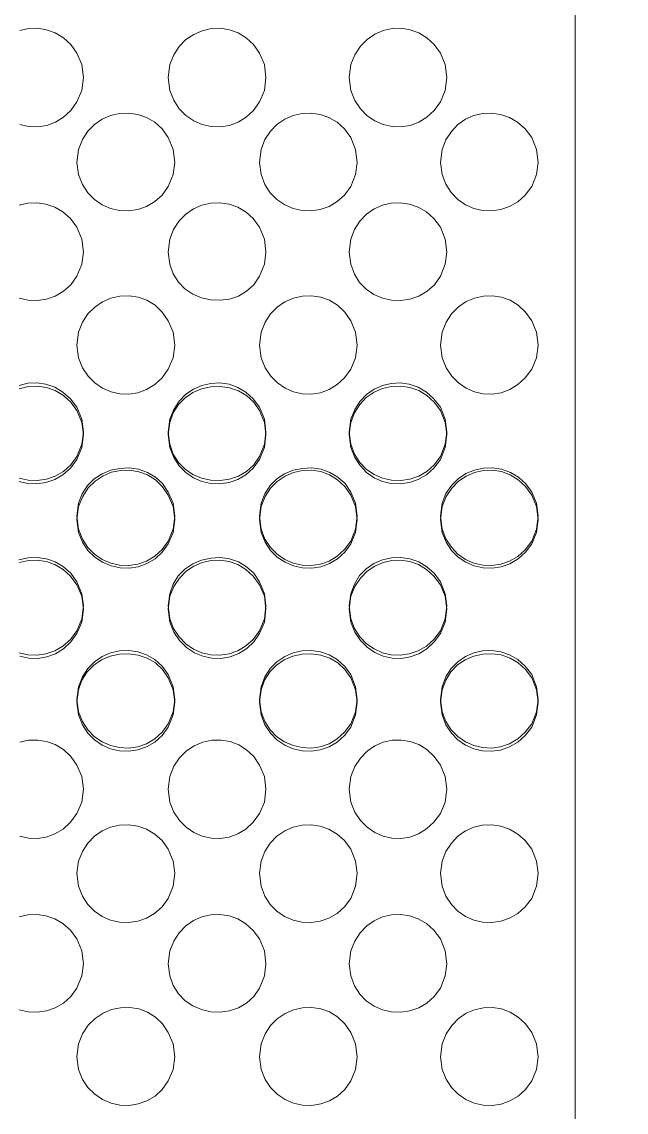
# Model space of a CAD drawing. Extents: x 0 to 239, y -13 to 254.
# Drawn here: x 145.34 to 170.22, y 114.03 to 158.92 of the extents above; entities that cross this region are included whole.
import ezdxf

# ---------------------------------------------------------------- set-up
doc = ezdxf.new("R2010")
doc.units = 0
doc.layers.add('GEOMETRY', color=7, linetype='Continuous')

msp = doc.modelspace()

# ---------------------------------------------------------------- linework, layer by layer
at = {"layer": 'GEOMETRY', "lineweight": 20}
for points in [[(168.127, 190.348), (168.127, 24.864), (170.222, 24.864), (170.222, 19.244), (95.726, 19.244), (95.726, 24.864), (97.59, 24.864), (97.59, 190.348)], [(145.254, 154.691), (145.618, 154.61), (145.991, 154.598), (146.361, 154.657), (146.718, 154.788), (147.052, 154.993), (147.352, 155.272), (147.608, 155.628), (147.809, 156.094), (147.874, 156.627), (147.874, 156.627), (147.809, 157.158), (147.608, 157.625), (147.351, 157.981), (147.051, 158.26), (146.717, 158.465), (146.36, 158.596), (145.99, 158.655), (145.618, 158.643), (145.254, 158.562)], [(145.222, 147.551), (145.594, 147.467), (145.975, 147.452), (146.353, 147.506), (146.717, 147.631), (147.056, 147.828), (147.357, 148.099), (147.608, 148.445), (147.809, 148.944), (147.874, 149.445), (147.874, 149.445), (147.809, 149.973), (147.608, 150.473), (147.34, 150.821), (147.031, 151.094), (146.691, 151.292), (146.33, 151.417), (145.958, 151.471), (145.586, 151.454), (145.224, 151.369)], [(145.222, 140.134), (145.593, 140.05), (145.973, 140.035), (146.351, 140.089), (146.715, 140.214), (147.053, 140.412), (147.355, 140.683), (147.608, 141.029), (147.809, 141.529), (147.874, 142.028), (147.874, 142.028), (147.809, 142.56), (147.608, 143.057), (147.339, 143.406), (147.03, 143.679), (146.69, 143.877), (146.33, 144.002), (145.959, 144.056), (145.588, 144.04), (145.226, 143.955)], [(145.225, 139.999), (145.587, 139.914), (145.958, 139.898), (146.33, 139.952), (146.69, 140.077), (147.03, 140.275), (147.339, 140.548), (147.608, 140.897), (147.809, 141.395), (147.874, 141.927), (147.874, 141.927), (147.809, 142.426), (147.608, 142.924), (147.356, 143.27), (147.055, 143.54), (146.717, 143.738), (146.353, 143.863), (145.975, 143.917), (145.594, 143.902), (145.223, 143.819)], [(145.224, 132.95), (145.586, 132.866), (145.957, 132.849), (146.329, 132.902), (146.69, 133.027), (147.03, 133.225), (147.339, 133.497), (147.608, 133.845), (147.809, 134.345), (147.874, 134.877), (147.874, 134.877), (147.809, 135.373), (147.608, 135.874), (147.356, 136.22), (147.055, 136.491), (146.716, 136.688), (146.352, 136.813), (145.973, 136.868), (145.592, 136.852), (145.221, 136.769)], [(145.256, 132.807), (145.621, 132.726), (145.993, 132.715), (146.362, 132.774), (146.719, 132.906), (147.052, 133.111), (147.352, 133.391), (147.608, 133.746), (147.809, 134.211), (147.874, 134.742), (147.874, 134.742), (147.809, 135.275), (147.608, 135.741), (147.342, 136.097), (147.036, 136.376), (146.7, 136.579), (146.343, 136.708), (145.976, 136.765), (145.607, 136.752), (145.247, 136.669)], [(145.249, 125.399), (145.608, 125.316), (145.976, 125.302), (146.343, 125.359), (146.699, 125.489), (147.035, 125.692), (147.341, 125.972), (147.608, 126.328), (147.809, 126.793), (147.874, 127.326), (147.874, 127.326), (147.809, 127.858), (147.608, 128.324), (147.351, 128.681), (147.051, 128.96), (146.717, 129.165), (146.36, 129.297), (145.991, 129.356), (145.618, 129.344), (145.254, 129.263)], [(145.223, 118.251), (145.594, 118.167), (145.974, 118.152), (146.352, 118.206), (146.716, 118.332), (147.054, 118.529), (147.355, 118.801), (147.608, 119.147), (147.809, 119.645), (147.874, 120.143), (147.874, 120.143), (147.809, 120.677), (147.608, 121.174), (147.34, 121.523), (147.031, 121.796), (146.691, 121.994), (146.33, 122.119), (145.959, 122.173), (145.588, 122.156), (145.226, 122.072)]]:
    msp.add_lwpolyline(points, dxfattribs=at)
for points in [[(155.389, 156.627), (155.324, 157.158), (155.122, 157.625), (154.876, 157.983), (154.58, 158.263), (154.247, 158.467), (153.888, 158.597), (153.514, 158.654), (153.136, 158.64), (152.766, 158.556), (152.416, 158.405), (152.095, 158.189), (151.817, 157.907), (151.592, 157.563), (151.431, 157.158), (151.366, 156.627), (151.431, 156.094), (151.591, 155.69), (151.816, 155.346), (152.094, 155.065), (152.414, 154.848), (152.765, 154.697), (153.136, 154.613), (153.514, 154.599), (153.889, 154.656), (154.248, 154.786), (154.581, 154.99), (154.877, 155.27), (155.122, 155.628), (155.324, 156.094), (155.389, 156.627)], [(162.84, 156.627), (162.774, 157.158), (162.574, 157.625), (162.317, 157.981), (162.017, 158.26), (161.683, 158.464), (161.326, 158.596), (160.956, 158.655), (160.584, 158.643), (160.219, 158.562), (159.873, 158.412), (159.556, 158.196), (159.278, 157.914), (159.049, 157.568), (158.881, 157.158), (158.815, 156.627), (158.881, 156.094), (159.049, 155.685), (159.278, 155.339), (159.556, 155.057), (159.873, 154.84), (160.22, 154.691), (160.584, 154.61), (160.957, 154.598), (161.327, 154.657), (161.684, 154.788), (162.018, 154.993), (162.318, 155.273), (162.574, 155.628), (162.774, 156.094), (162.84, 156.627)], [(151.632, 153.134), (151.566, 153.667), (151.365, 154.166), (151.11, 154.513), (150.808, 154.784), (150.471, 154.982), (150.11, 155.107), (149.736, 155.161), (149.36, 155.145), (148.993, 155.062), (148.645, 154.911), (148.329, 154.695), (148.054, 154.414), (147.833, 154.071), (147.674, 153.667), (147.609, 153.134), (147.674, 152.636), (147.831, 152.231), (148.053, 151.887), (148.328, 151.607), (148.645, 151.391), (148.993, 151.24), (149.361, 151.157), (149.738, 151.142), (150.113, 151.196), (150.474, 151.322), (150.811, 151.52), (151.112, 151.791), (151.365, 152.137), (151.566, 152.636), (151.632, 153.134)], [(159.148, 153.134), (159.082, 153.667), (158.88, 154.166), (158.624, 154.513), (158.322, 154.785), (157.985, 154.983), (157.624, 155.108), (157.25, 155.162), (156.874, 155.146), (156.507, 155.062), (156.16, 154.911), (155.844, 154.695), (155.57, 154.414), (155.348, 154.071), (155.191, 153.667), (155.123, 153.134), (155.191, 152.636), (155.347, 152.231), (155.568, 151.887), (155.843, 151.607), (156.16, 151.391), (156.508, 151.24), (156.876, 151.157), (157.253, 151.142), (157.628, 151.196), (157.989, 151.322), (158.326, 151.519), (158.626, 151.791), (158.88, 152.137), (159.082, 152.636), (159.148, 153.134)], [(166.597, 153.134), (166.531, 153.667), (166.331, 154.166), (166.063, 154.514), (165.753, 154.787), (165.413, 154.985), (165.052, 155.11), (164.681, 155.163), (164.31, 155.147), (163.948, 155.062), (163.606, 154.911), (163.294, 154.694), (163.023, 154.413), (162.801, 154.07), (162.64, 153.667), (162.574, 153.134), (162.64, 152.636), (162.8, 152.232), (163.02, 151.89), (163.292, 151.609), (163.605, 151.392), (163.947, 151.241), (164.31, 151.156), (164.683, 151.14), (165.055, 151.193), (165.416, 151.318), (165.756, 151.516), (166.065, 151.789), (166.331, 152.137), (166.531, 152.636), (166.597, 153.134)], [(155.389, 149.445), (155.324, 149.973), (155.122, 150.473), (154.869, 150.819), (154.568, 151.09), (154.232, 151.288), (153.871, 151.414), (153.497, 151.468), (153.12, 151.453), (152.751, 151.369), (152.403, 151.219), (152.086, 151.003), (151.811, 150.722), (151.589, 150.378), (151.431, 149.973), (151.366, 149.445), (151.431, 148.944), (151.569, 148.543), (151.782, 148.203), (152.056, 147.924), (152.379, 147.708), (152.736, 147.557), (153.116, 147.473), (153.505, 147.456), (153.89, 147.508), (154.257, 147.632), (154.593, 147.828), (154.886, 148.098), (155.122, 148.445), (155.324, 148.944), (155.389, 149.445)], [(162.84, 149.445), (162.774, 149.973), (162.574, 150.473), (162.305, 150.822), (161.995, 151.094), (161.655, 151.292), (161.294, 151.417), (160.922, 151.47), (160.55, 151.454), (160.187, 151.369), (159.845, 151.217), (159.533, 151), (159.261, 150.719), (159.041, 150.376), (158.881, 149.973), (158.815, 149.445), (158.881, 148.944), (159.029, 148.539), (159.246, 148.196), (159.519, 147.916), (159.836, 147.701), (160.187, 147.55), (160.559, 147.467), (160.94, 147.452), (161.318, 147.506), (161.683, 147.631), (162.021, 147.829), (162.322, 148.099), (162.574, 148.445), (162.774, 148.944), (162.84, 149.445)], [(151.632, 145.617), (151.566, 146.149), (151.365, 146.616), (151.119, 146.973), (150.823, 147.253), (150.49, 147.457), (150.131, 147.587), (149.756, 147.644), (149.379, 147.631), (149.009, 147.548), (148.658, 147.397), (148.338, 147.18), (148.06, 146.899), (147.835, 146.555), (147.674, 146.149), (147.609, 145.617), (147.674, 145.086), (147.842, 144.683), (148.07, 144.34), (148.347, 144.06), (148.665, 143.844), (149.011, 143.693), (149.375, 143.61), (149.748, 143.596), (150.118, 143.653), (150.475, 143.782), (150.809, 143.985), (151.11, 144.264), (151.365, 144.621), (151.566, 145.086), (151.632, 145.617)], [(159.148, 145.617), (159.082, 146.149), (158.88, 146.616), (158.634, 146.974), (158.338, 147.254), (158.005, 147.457), (157.645, 147.587), (157.271, 147.644), (156.893, 147.63), (156.523, 147.547), (156.172, 147.396), (155.852, 147.179), (155.574, 146.898), (155.35, 146.554), (155.191, 146.149), (155.123, 145.617), (155.191, 145.086), (155.359, 144.683), (155.586, 144.34), (155.864, 144.06), (156.181, 143.844), (156.527, 143.693), (156.891, 143.61), (157.264, 143.595), (157.634, 143.652), (157.991, 143.781), (158.325, 143.985), (158.624, 144.264), (158.88, 144.621), (159.082, 145.086), (159.148, 145.617)], [(166.597, 145.617), (166.531, 146.149), (166.331, 146.616), (166.075, 146.972), (165.775, 147.251), (165.441, 147.456), (165.083, 147.587), (164.713, 147.645), (164.34, 147.634), (163.975, 147.552), (163.629, 147.402), (163.312, 147.186), (163.034, 146.904), (162.807, 146.558), (162.64, 146.149), (162.574, 145.617), (162.64, 145.086), (162.812, 144.682), (163.041, 144.338), (163.317, 144.058), (163.631, 143.841), (163.973, 143.691), (164.333, 143.608), (164.701, 143.595), (165.068, 143.652), (165.425, 143.781), (165.76, 143.985), (166.066, 144.265), (166.331, 144.621), (166.531, 145.086), (166.597, 145.617)], [(155.389, 142.028), (155.324, 142.56), (155.122, 143.057), (154.868, 143.403), (154.567, 143.675), (154.231, 143.873), (153.87, 143.999), (153.497, 144.053), (153.12, 144.038), (152.753, 143.955), (152.405, 143.804), (152.088, 143.588), (151.813, 143.308), (151.59, 142.964), (151.431, 142.56), (151.366, 142.028), (151.431, 141.529), (151.571, 141.128), (151.784, 140.787), (152.058, 140.508), (152.38, 140.292), (152.737, 140.14), (153.116, 140.056), (153.504, 140.039), (153.887, 140.092), (154.254, 140.215), (154.591, 140.412), (154.885, 140.682), (155.122, 141.029), (155.324, 141.529), (155.389, 142.028)], [(155.389, 141.927), (155.324, 142.426), (155.122, 142.924), (154.886, 143.27), (154.594, 143.54), (154.257, 143.737), (153.89, 143.86), (153.506, 143.913), (153.117, 143.896), (152.737, 143.811), (152.379, 143.66), (152.057, 143.445), (151.782, 143.166), (151.57, 142.826), (151.431, 142.426), (151.366, 141.927), (151.431, 141.395), (151.59, 140.99), (151.812, 140.647), (152.087, 140.366), (152.404, 140.15), (152.752, 140), (153.12, 139.916), (153.496, 139.901), (153.87, 139.955), (154.231, 140.081), (154.567, 140.279), (154.868, 140.55), (155.122, 140.897), (155.324, 141.395), (155.389, 141.927)], [(162.84, 142.028), (162.774, 142.56), (162.574, 143.057), (162.304, 143.406), (161.993, 143.68), (161.653, 143.878), (161.292, 144.003), (160.921, 144.056), (160.55, 144.039), (160.188, 143.954), (159.847, 143.802), (159.535, 143.584), (159.263, 143.304), (159.042, 142.962), (158.881, 142.56), (158.815, 142.028), (158.881, 141.529), (159.031, 141.123), (159.249, 140.779), (159.523, 140.498), (159.84, 140.283), (160.19, 140.133), (160.561, 140.05), (160.941, 140.035), (161.319, 140.09), (161.682, 140.216), (162.02, 140.413), (162.321, 140.684), (162.574, 141.029), (162.774, 141.529), (162.84, 142.028)], [(162.84, 141.927), (162.774, 142.426), (162.574, 142.924), (162.321, 143.269), (162.02, 143.54), (161.682, 143.738), (161.318, 143.863), (160.94, 143.918), (160.56, 143.903), (160.189, 143.82), (159.839, 143.67), (159.521, 143.454), (159.248, 143.174), (159.03, 142.831), (158.881, 142.426), (158.815, 141.927), (158.881, 141.395), (159.042, 140.992), (159.263, 140.65), (159.534, 140.369), (159.846, 140.152), (160.188, 140), (160.55, 139.915), (160.921, 139.898), (161.293, 139.952), (161.653, 140.076), (161.994, 140.275), (162.304, 140.548), (162.574, 140.897), (162.774, 141.395), (162.84, 141.927)], [(151.632, 138.567), (151.566, 139.1), (151.365, 139.565), (151.13, 139.909), (150.839, 140.179), (150.506, 140.375), (150.142, 140.5), (149.761, 140.554), (149.375, 140.54), (148.998, 140.459), (148.641, 140.312), (148.317, 140.101), (148.04, 139.828), (147.821, 139.493), (147.674, 139.1), (147.609, 138.567), (147.674, 138.035), (147.833, 137.63), (148.055, 137.287), (148.33, 137.007), (148.648, 136.791), (148.996, 136.641), (149.364, 136.558), (149.74, 136.543), (150.114, 136.598), (150.475, 136.723), (150.811, 136.921), (151.112, 137.193), (151.365, 137.539), (151.566, 138.035), (151.632, 138.567)], [(159.148, 138.567), (159.082, 139.1), (158.88, 139.565), (158.645, 139.909), (158.355, 140.179), (158.021, 140.375), (157.658, 140.5), (157.277, 140.554), (156.891, 140.54), (156.514, 140.459), (156.157, 140.312), (155.833, 140.101), (155.556, 139.828), (155.338, 139.493), (155.191, 139.1), (155.123, 138.567), (155.191, 138.035), (155.349, 137.63), (155.571, 137.287), (155.846, 137.007), (156.163, 136.791), (156.51, 136.641), (156.878, 136.558), (157.255, 136.543), (157.629, 136.598), (157.989, 136.723), (158.325, 136.921), (158.626, 137.192), (158.88, 137.539), (159.082, 138.035), (159.148, 138.567)], [(166.597, 138.567), (166.531, 139.1), (166.331, 139.565), (166.083, 139.907), (165.786, 140.176), (165.452, 140.374), (165.093, 140.501), (164.719, 140.558), (164.341, 140.548), (163.972, 140.469), (163.622, 140.324), (163.303, 140.114), (163.025, 139.839), (162.8, 139.501), (162.64, 139.1), (162.574, 138.567), (162.64, 138.035), (162.801, 137.631), (163.023, 137.289), (163.295, 137.008), (163.608, 136.792), (163.95, 136.64), (164.313, 136.556), (164.685, 136.54), (165.056, 136.594), (165.417, 136.719), (165.756, 136.917), (166.064, 137.19), (166.331, 137.539), (166.531, 138.035), (166.597, 138.567)], [(151.632, 138.434), (151.566, 138.969), (151.365, 139.433), (151.127, 139.783), (150.837, 140.061), (150.509, 140.266), (150.154, 140.399), (149.782, 140.461), (149.405, 140.453), (149.034, 140.376), (148.682, 140.229), (148.358, 140.014), (148.075, 139.732), (147.843, 139.384), (147.674, 138.969), (147.609, 138.434), (147.674, 137.902), (147.836, 137.501), (148.061, 137.162), (148.34, 136.885), (148.66, 136.673), (149.01, 136.525), (149.38, 136.445), (149.758, 136.432), (150.131, 136.489), (150.491, 136.617), (150.823, 136.816), (151.119, 137.09), (151.365, 137.438), (151.566, 137.902), (151.632, 138.434)], [(159.148, 138.434), (159.082, 138.969), (158.88, 139.433), (158.633, 139.791), (158.338, 140.071), (158.005, 140.275), (157.646, 140.406), (157.273, 140.463), (156.896, 140.45), (156.527, 140.367), (156.177, 140.217), (155.857, 140), (155.579, 139.719), (155.353, 139.374), (155.191, 138.969), (155.123, 138.434), (155.191, 137.902), (155.352, 137.501), (155.578, 137.162), (155.856, 136.886), (156.176, 136.673), (156.526, 136.526), (156.896, 136.445), (157.273, 136.432), (157.647, 136.489), (158.005, 136.617), (158.338, 136.816), (158.633, 137.09), (158.88, 137.438), (159.082, 137.902), (159.148, 138.434)], [(166.597, 138.434), (166.531, 138.969), (166.331, 139.433), (166.075, 139.789), (165.775, 140.069), (165.441, 140.274), (165.084, 140.405), (164.714, 140.465), (164.342, 140.453), (163.978, 140.372), (163.632, 140.222), (163.315, 140.006), (163.037, 139.724), (162.809, 139.378), (162.64, 138.969), (162.574, 138.434), (162.64, 137.902), (162.805, 137.502), (163.03, 137.163), (163.306, 136.887), (163.621, 136.673), (163.966, 136.525), (164.33, 136.444), (164.703, 136.43), (165.074, 136.486), (165.432, 136.614), (165.769, 136.814), (166.072, 137.088), (166.331, 137.438), (166.531, 137.902), (166.597, 138.434)], [(155.389, 134.877), (155.324, 135.373), (155.122, 135.874), (154.886, 136.221), (154.593, 136.491), (154.257, 136.687), (153.889, 136.811), (153.504, 136.864), (153.115, 136.847), (152.735, 136.762), (152.377, 136.61), (152.055, 136.394), (151.781, 136.115), (151.568, 135.774), (151.431, 135.373), (151.366, 134.877), (151.431, 134.345), (151.589, 133.941), (151.811, 133.597), (152.085, 133.317), (152.402, 133.101), (152.75, 132.95), (153.118, 132.867), (153.494, 132.851), (153.869, 132.905), (154.23, 133.031), (154.566, 133.228), (154.868, 133.499), (155.122, 133.845), (155.324, 134.345), (155.389, 134.877)], [(155.389, 134.742), (155.324, 135.275), (155.122, 135.741), (154.867, 136.097), (154.567, 136.376), (154.233, 136.578), (153.876, 136.707), (153.505, 136.763), (153.132, 136.749), (152.767, 136.666), (152.42, 136.516), (152.103, 136.3), (151.825, 136.02), (151.598, 135.678), (151.431, 135.275), (151.366, 134.742), (151.431, 134.211), (151.6, 133.796), (151.833, 133.447), (152.116, 133.164), (152.441, 132.949), (152.794, 132.803), (153.165, 132.726), (153.542, 132.718), (153.914, 132.78), (154.269, 132.914), (154.596, 133.119), (154.885, 133.396), (155.122, 133.746), (155.324, 134.211), (155.389, 134.742)], [(162.84, 134.877), (162.774, 135.373), (162.574, 135.874), (162.321, 136.22), (162.02, 136.491), (161.682, 136.688), (161.317, 136.813), (160.939, 136.867), (160.558, 136.852), (160.186, 136.769), (159.836, 136.618), (159.519, 136.402), (159.246, 136.122), (159.029, 135.778), (158.881, 135.373), (158.815, 134.877), (158.881, 134.345), (159.04, 133.943), (159.261, 133.601), (159.532, 133.321), (159.844, 133.104), (160.185, 132.951), (160.547, 132.866), (160.919, 132.849), (161.291, 132.901), (161.652, 133.026), (161.993, 133.223), (162.304, 133.496), (162.574, 133.845), (162.774, 134.345), (162.84, 134.877)], [(162.84, 134.742), (162.774, 135.275), (162.574, 135.741), (162.308, 136.097), (162.002, 136.376), (161.666, 136.579), (161.309, 136.708), (160.942, 136.765), (160.573, 136.752), (160.213, 136.669), (159.871, 136.519), (159.557, 136.303), (159.281, 136.022), (159.052, 135.679), (158.881, 135.275), (158.815, 134.742), (158.881, 134.211), (159.05, 133.801), (159.279, 133.455), (159.558, 133.172), (159.876, 132.956), (160.222, 132.807), (160.586, 132.726), (160.958, 132.714), (161.328, 132.774), (161.685, 132.906), (162.018, 133.111), (162.318, 133.391), (162.574, 133.746), (162.774, 134.211), (162.84, 134.742)], [(151.632, 131.018), (151.566, 131.551), (151.365, 132.05), (151.112, 132.395), (150.812, 132.666), (150.476, 132.864), (150.114, 132.989), (149.739, 133.043), (149.362, 133.028), (148.994, 132.945), (148.645, 132.795), (148.328, 132.579), (148.053, 132.299), (147.831, 131.956), (147.674, 131.551), (147.609, 131.018), (147.674, 130.521), (147.832, 130.116), (148.053, 129.773), (148.327, 129.492), (148.644, 129.276), (148.992, 129.125), (149.359, 129.042), (149.736, 129.026), (150.111, 129.08), (150.472, 129.205), (150.809, 129.403), (151.11, 129.674), (151.365, 130.021), (151.566, 130.521), (151.632, 131.018)], [(151.632, 130.92), (151.566, 131.417), (151.365, 131.915), (151.128, 132.262), (150.835, 132.533), (150.498, 132.73), (150.131, 132.854), (149.748, 132.907), (149.36, 132.891), (148.981, 132.806), (148.624, 132.655), (148.302, 132.439), (148.027, 132.16), (147.814, 131.819), (147.674, 131.417), (147.609, 130.92), (147.674, 130.387), (147.832, 129.982), (148.054, 129.639), (148.328, 129.359), (148.645, 129.142), (148.992, 128.992), (149.36, 128.908), (149.736, 128.893), (150.11, 128.947), (150.471, 129.072), (150.808, 129.27), (151.11, 129.541), (151.365, 129.888), (151.566, 130.387), (151.632, 130.92)], [(159.148, 131.018), (159.082, 131.551), (158.88, 132.05), (158.627, 132.395), (158.327, 132.666), (157.99, 132.864), (157.629, 132.989), (157.254, 133.044), (156.877, 133.028), (156.509, 132.945), (156.16, 132.795), (155.843, 132.579), (155.568, 132.299), (155.347, 131.956), (155.191, 131.551), (155.123, 131.018), (155.191, 130.521), (155.348, 130.116), (155.569, 129.773), (155.843, 129.493), (156.159, 129.276), (156.506, 129.125), (156.874, 129.042), (157.25, 129.026), (157.625, 129.08), (157.986, 129.205), (158.323, 129.403), (158.625, 129.674), (158.88, 130.021), (159.082, 130.521), (159.148, 131.018)], [(159.148, 130.92), (159.082, 131.417), (158.88, 131.915), (158.643, 132.262), (158.349, 132.533), (158.013, 132.73), (157.646, 132.855), (157.262, 132.908), (156.875, 132.891), (156.496, 132.806), (156.139, 132.655), (155.817, 132.439), (155.543, 132.16), (155.33, 131.819), (155.191, 131.417), (155.123, 130.92), (155.191, 130.387), (155.348, 129.983), (155.57, 129.639), (155.844, 129.359), (156.16, 129.143), (156.507, 128.992), (156.875, 128.908), (157.251, 128.893), (157.625, 128.947), (157.986, 129.072), (158.323, 129.27), (158.625, 129.541), (158.88, 129.888), (159.082, 130.387), (159.148, 130.92)], [(166.597, 131.018), (166.531, 131.551), (166.331, 132.05), (166.065, 132.398), (165.757, 132.67), (165.417, 132.867), (165.055, 132.992), (164.683, 133.046), (164.31, 133.03), (163.947, 132.945), (163.604, 132.794), (163.292, 132.577), (163.02, 132.297), (162.799, 131.954), (162.64, 131.551), (162.574, 131.018), (162.64, 130.521), (162.8, 130.117), (163.021, 129.775), (163.293, 129.494), (163.605, 129.277), (163.947, 129.126), (164.309, 129.041), (164.681, 129.024), (165.053, 129.078), (165.414, 129.203), (165.754, 129.4), (166.063, 129.673), (166.331, 130.021), (166.531, 130.521), (166.597, 131.018)], [(166.597, 130.92), (166.531, 131.417), (166.331, 131.915), (166.08, 132.261), (165.779, 132.533), (165.441, 132.73), (165.077, 132.856), (164.698, 132.91), (164.318, 132.895), (163.946, 132.812), (163.596, 132.661), (163.279, 132.445), (163.006, 132.165), (162.789, 131.822), (162.64, 131.417), (162.574, 130.92), (162.64, 130.387), (162.801, 129.984), (163.022, 129.641), (163.294, 129.36), (163.606, 129.143), (163.948, 128.992), (164.31, 128.907), (164.682, 128.891), (165.053, 128.944), (165.414, 129.069), (165.754, 129.267), (166.063, 129.54), (166.331, 129.888), (166.531, 130.387), (166.597, 130.92)], [(155.389, 127.326), (155.324, 127.858), (155.122, 128.324), (154.884, 128.675), (154.595, 128.953), (154.267, 129.158), (153.912, 129.291), (153.54, 129.353), (153.162, 129.345), (152.792, 129.267), (152.439, 129.121), (152.115, 128.906), (151.831, 128.623), (151.6, 128.274), (151.431, 127.858), (151.366, 127.326), (151.431, 126.793), (151.6, 126.391), (151.828, 126.048), (152.106, 125.768), (152.423, 125.552), (152.769, 125.401), (153.133, 125.318), (153.505, 125.304), (153.875, 125.36), (154.232, 125.489), (154.566, 125.692), (154.866, 125.972), (155.122, 126.328), (155.324, 126.793), (155.389, 127.326)], [(162.84, 127.326), (162.774, 127.858), (162.574, 128.324), (162.317, 128.681), (162.017, 128.96), (161.683, 129.165), (161.326, 129.297), (160.956, 129.356), (160.584, 129.344), (160.22, 129.263), (159.874, 129.113), (159.556, 128.897), (159.278, 128.614), (159.049, 128.268), (158.881, 127.858), (158.815, 127.326), (158.881, 126.793), (159.053, 126.389), (159.283, 126.046), (159.559, 125.766), (159.873, 125.549), (160.214, 125.399), (160.574, 125.316), (160.942, 125.303), (161.309, 125.36), (161.665, 125.489), (162.001, 125.693), (162.307, 125.972), (162.574, 126.328), (162.774, 126.793), (162.84, 127.326)], [(151.632, 123.868), (151.566, 124.367), (151.365, 124.866), (151.11, 125.213), (150.808, 125.484), (150.471, 125.682), (150.11, 125.807), (149.735, 125.861), (149.359, 125.845), (148.992, 125.762), (148.644, 125.611), (148.328, 125.395), (148.053, 125.115), (147.832, 124.772), (147.674, 124.367), (147.609, 123.868), (147.674, 123.337), (147.832, 122.933), (148.053, 122.59), (148.327, 122.309), (148.644, 122.093), (148.991, 121.942), (149.358, 121.858), (149.735, 121.843), (150.109, 121.897), (150.47, 122.022), (150.807, 122.219), (151.11, 122.491), (151.365, 122.837), (151.566, 123.337), (151.632, 123.868)], [(159.148, 123.868), (159.082, 124.367), (158.88, 124.866), (158.624, 125.213), (158.322, 125.484), (157.985, 125.682), (157.624, 125.807), (157.25, 125.861), (156.874, 125.845), (156.507, 125.762), (156.16, 125.611), (155.843, 125.395), (155.569, 125.114), (155.348, 124.771), (155.191, 124.367), (155.123, 123.868), (155.191, 123.337), (155.348, 122.933), (155.569, 122.59), (155.843, 122.309), (156.159, 122.093), (156.506, 121.942), (156.873, 121.858), (157.249, 121.842), (157.623, 121.896), (157.984, 122.021), (158.322, 122.219), (158.624, 122.491), (158.88, 122.837), (159.082, 123.337), (159.148, 123.868)], [(166.597, 123.868), (166.531, 124.367), (166.331, 124.866), (166.064, 125.214), (165.756, 125.486), (165.416, 125.684), (165.055, 125.809), (164.684, 125.862), (164.312, 125.847), (163.95, 125.762), (163.607, 125.611), (163.295, 125.395), (163.023, 125.114), (162.801, 124.771), (162.64, 124.367), (162.574, 123.868), (162.64, 123.337), (162.801, 122.933), (163.023, 122.589), (163.295, 122.309), (163.607, 122.092), (163.95, 121.941), (164.312, 121.857), (164.684, 121.841), (165.056, 121.895), (165.416, 122.02), (165.756, 122.218), (166.064, 122.49), (166.331, 122.837), (166.531, 123.337), (166.597, 123.868)], [(155.389, 120.143), (155.324, 120.677), (155.122, 121.174), (154.868, 121.521), (154.567, 121.792), (154.231, 121.99), (153.871, 122.116), (153.497, 122.171), (153.12, 122.156), (152.753, 122.072), (152.405, 121.922), (152.088, 121.706), (151.812, 121.425), (151.59, 121.082), (151.431, 120.677), (151.366, 120.143), (151.431, 119.645), (151.571, 119.244), (151.785, 118.903), (152.059, 118.624), (152.381, 118.408), (152.738, 118.257), (153.117, 118.172), (153.504, 118.155), (153.888, 118.208), (154.254, 118.332), (154.591, 118.529), (154.885, 118.8), (155.122, 119.147), (155.324, 119.645), (155.389, 120.143)], [(162.84, 120.143), (162.774, 120.677), (162.574, 121.174), (162.305, 121.523), (161.995, 121.796), (161.655, 121.994), (161.294, 122.119), (160.923, 122.173), (160.552, 122.156), (160.19, 122.071), (159.848, 121.919), (159.536, 121.703), (159.264, 121.422), (159.042, 121.08), (158.881, 120.677), (158.815, 120.143), (158.881, 119.645), (159.031, 119.24), (159.248, 118.897), (159.521, 118.616), (159.839, 118.4), (160.188, 118.25), (160.559, 118.167), (160.939, 118.151), (161.317, 118.206), (161.681, 118.331), (162.019, 118.529), (162.321, 118.8), (162.574, 119.147), (162.774, 119.645), (162.84, 120.143)], [(151.632, 116.32), (151.566, 116.851), (151.365, 117.317), (151.127, 117.667), (150.837, 117.945), (150.509, 118.15), (150.153, 118.283), (149.781, 118.345), (149.404, 118.337), (149.033, 118.259), (148.68, 118.112), (148.357, 117.897), (148.074, 117.615), (147.842, 117.266), (147.674, 116.851), (147.609, 116.32), (147.674, 115.788), (147.836, 115.387), (148.061, 115.047), (148.339, 114.77), (148.659, 114.557), (149.01, 114.41), (149.379, 114.329), (149.757, 114.316), (150.131, 114.373), (150.49, 114.501), (150.823, 114.7), (151.118, 114.973), (151.365, 115.322), (151.566, 115.788), (151.632, 116.32)], [(159.148, 116.32), (159.082, 116.851), (158.88, 117.317), (158.633, 117.675), (158.337, 117.955), (158.005, 118.16), (157.646, 118.29), (157.272, 118.347), (156.895, 118.334), (156.526, 118.251), (156.176, 118.1), (155.856, 117.883), (155.577, 117.601), (155.352, 117.256), (155.191, 116.851), (155.123, 116.32), (155.191, 115.788), (155.352, 115.387), (155.577, 115.048), (155.855, 114.771), (156.175, 114.558), (156.525, 114.41), (156.895, 114.329), (157.272, 114.317), (157.645, 114.373), (158.004, 114.501), (158.337, 114.7), (158.633, 114.974), (158.88, 115.322), (159.082, 115.788), (159.148, 116.32)], [(166.597, 116.32), (166.531, 116.851), (166.331, 117.317), (166.075, 117.673), (165.775, 117.953), (165.441, 118.158), (165.083, 118.289), (164.713, 118.348), (164.341, 118.336), (163.977, 118.255), (163.631, 118.105), (163.314, 117.889), (163.036, 117.606), (162.808, 117.26), (162.64, 116.851), (162.574, 116.32), (162.64, 115.788), (162.804, 115.388), (163.029, 115.049), (163.304, 114.772), (163.62, 114.559), (163.964, 114.41), (164.328, 114.328), (164.701, 114.315), (165.072, 114.37), (165.431, 114.498), (165.767, 114.697), (166.071, 114.972), (166.331, 115.322), (166.531, 115.788), (166.597, 116.32)]]:
    msp.add_lwpolyline(points, close=True, dxfattribs=at)

doc.saveas('drawing.dxf')
